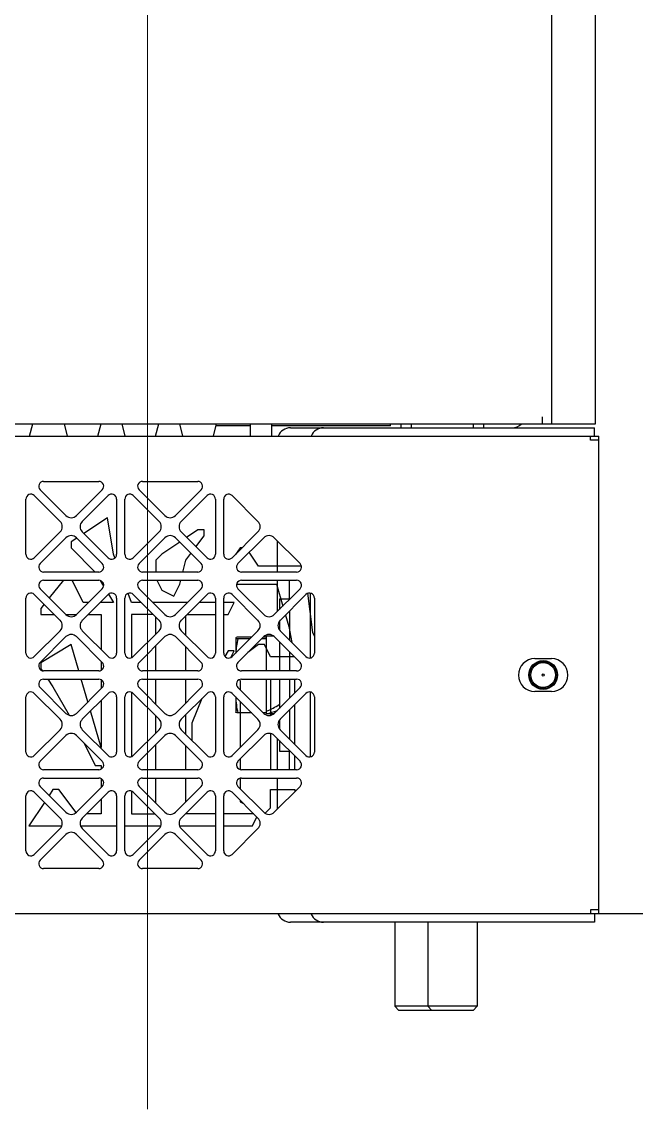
# Model space of a CAD drawing. Header units: millimetres. Extents: x 0 to 87554, y -20854 to 20404.
# Drawn here: x 50320 to 50469, y 15279.5 to 15543.5 of the extents above; entities that cross this region are included whole.
import ezdxf

# ---------------------------------------------------------------- set-up
doc = ezdxf.new("R2010")
doc.units = ezdxf.units.MM
doc.layers.get('0').update_dxf_attribs({"lineweight": 15})
for name, color, linetype in [('2401-00332-S-M12-30HM_0', 7, 'Continuous'), ('2403-00027_S-M6-0_0', 7, 'Continuous'), ('2403-00163_B-M4-1_0', 7, 'Continuous'), ('2404-00038-S-D12_0', 7, 'Continuous'), ('2404-00049-S-D12D37-P_0', 7, 'Continuous'), ('4209-01033_0', 7, 'Continuous'), ('4212-L0877_0', 7, 'Continuous'), ('4215-12269_9_0', 7, 'Continuous'), ('4215-12653_3_0', 7, 'Continuous'), ('4215-12657_0', 7, 'Continuous'), ('4215-12661_1_0', 7, 'Continuous'), ('4215-17085_1_0', 7, 'Continuous'), ('4215-17085_5_0', 7, 'Continuous'), ('4215-17086_1_0', 7, 'Continuous'), ('4215-17086_4_0', 7, 'Continuous'), ('CORNER_FITTING-2_041_0', 7, 'Continuous')]:
    doc.layers.add(name, color=color, linetype=linetype)
doc.layers.add('THICK', color=7, linetype='Continuous', lineweight=0)

# ---------------------------------------------------------------- blocks, each defined once
blk = doc.blocks.new('y5i76i7676')
at = {"color": 7, "linetype": 'Continuous'}
blk.add_line((951943.81, -65604.58, 19235.73), (951943.81, -65204.58, 19235.73), dxfattribs=at)
blk = doc.blocks.new('e4tggg')
at = {"layer": '2401-00332-S-M12-30HM_0', "color": 87, "linetype": 'Continuous'}
for p, q in [((1224.71, -1764.19), (1224.71, -1764.21)), ((1224.71, -1764.21), (1224.71, -1767.89)), ((1228.6, -1764), (1225.22, -1764)), ((1228.18, -1764.42), (1225.22, -1764.42)), ((1232.21, -1764.42), (1231.01, -1764.42)), ((1232.21, -1764), (1231.43, -1764)), ((1232.21, -1766.52), (1232.21, -1764.32)), ((1232.21, -1772.2), (1232.21, -1771.54)), ((1232.21, -1775.63), (1232.21, -1774.2)), ((1224.71, -1778.51), (1224.71, -1782.2)), ((1232.21, -1782.4), (1232.21, -1780.39)), ((1224.71, -1782.2), (1224.71, -1782.21)), ((1228.6, -1782.4), (1225.22, -1782.4)), ((1232.21, -1782.4), (1231.43, -1782.4)), ((1263.31, -1833.2), (1263.31, -1853.6)), ((1271.31, -1833.2), (1271.31, -1853.6)), ((1283.31, -1833.2), (1283.31, -1853.6)), ((1271.31, -1853.6), (1263.31, -1853.6)), ((1264.31, -1854.6), (1263.31, -1853.6)), ((1272.31, -1854.6), (1264.31, -1854.6)), ((1283.31, -1853.6), (1271.31, -1853.6)), ((1272.31, -1854.6), (1271.31, -1853.6)), ((1282.31, -1854.6), (1272.31, -1854.6)), ((1282.31, -1854.6), (1283.31, -1853.6))]:
    blk.add_line(p, q, dxfattribs=at)
for points, knots in [([(1225.22, -1764), (1225.1, -1764.02), (1224.94, -1764.06), (1224.77, -1764.13), (1224.72, -1764.17), (1224.71, -1764.19)], [0, 0, 0, 0, 0.666884, 0.87589, 1, 1, 1, 1]), ([(1224.71, -1764.21), (1224.71, -1764.21), (1224.72, -1764.23), (1224.73, -1764.24), (1224.73, -1764.25)], [0, 0, 0, 0, 0.449888, 1, 1, 1, 1]), ([(1224.73, -1764.25), (1224.78, -1764.29), (1224.95, -1764.35), (1225.11, -1764.39), (1225.22, -1764.42)], [0, 0, 0, 0, 0.367874, 1, 1, 1, 1]), ([(1225.22, -1782.4), (1225.1, -1782.38), (1224.94, -1782.34), (1224.77, -1782.27), (1224.72, -1782.23), (1224.71, -1782.21)], [0, 0, 0, 0, 0.666884, 0.87589, 1, 1, 1, 1])]:
    blk.add_open_spline(points, degree=3, knots=knots, dxfattribs=at)
for points in [[(1225.22, -1764.42), (1224.99, -1765.55), (1224.82, -1766.69), (1224.75, -1767.85)], [(1224.72, -1778.53), (1224.76, -1779.83), (1224.94, -1781.13), (1225.22, -1782.4)]]:
    blk.add_open_spline(points, degree=3, dxfattribs=at)
at = {"layer": '2403-00027_S-M6-0_0', "color": 87, "linetype": 'Continuous'}
for radius in [3.3, 3]:
    blk.add_circle((1299.31, -1773.2), radius, dxfattribs=at)
at = {"layer": '2403-00163_B-M4-1_0', "color": 87, "linetype": 'Continuous'}
for p, q in [((1228.21, -1712.2), (1228.21, -1715.2)), ((1233.41, -1712.2), (1233.41, -1715.2))]:
    blk.add_line(p, q, dxfattribs=at)
at = {"layer": '2404-00038-S-D12_0', "color": 87, "linetype": 'Continuous'}
for p, q in [((1233.92, -1763.75), (1232.21, -1763.75)), ((1232.21, -1764.32), (1232.21, -1763.75)), ((1232.21, -1771.54), (1232.21, -1766.52)), ((1232.21, -1780.39), (1232.21, -1775.63)), ((1232.21, -1782.65), (1232.21, -1782.4)), ((1233.92, -1782.65), (1232.21, -1782.65))]:
    blk.add_line(p, q, dxfattribs=at)
for centre, start_param, end_param in [((1233.11, -1773.2), -2.209288, -1.87893), ((1235.31, -1773.2), -2.448792, -2.165646)]:
    blk.add_ellipse(centre, major_axis=(8.09, 8.09), ratio=0.60456, start_param=start_param, end_param=end_param, dxfattribs=at)
at = {"layer": '2404-00049-S-D12D37-P_0', "color": 87, "linetype": 'Continuous'}
for p, q in [((1235.31, -1754.7), (1237.81, -1754.7)), ((1235.31, -1754.7), (1235.31, -1757.29)), ((1235.31, -1760.16), (1235.31, -1762.24)), ((1235.31, -1765.11), (1235.31, -1772.2)), ((1235.31, -1774.2), (1235.31, -1781.29)), ((1235.31, -1784.16), (1235.31, -1786.24)), ((1235.31, -1789.11), (1235.31, -1791.7)), ((1235.31, -1791.7), (1237.81, -1791.7))]:
    blk.add_line(p, q, dxfattribs=at)
at = {"layer": '4209-01033_0', "color": 87, "linetype": 'Continuous'}
for p, q in [((1174.71, -1715.2), (1175.46, -1712.2)), ((1183.92, -1715.2), (1183.17, -1712.2)), ((1191.3, -1715.2), (1192.05, -1712.2)), ((1197.92, -1715.2), (1197.17, -1712.2)), ((1205.3, -1715.2), (1206.05, -1712.2)), ((1211.92, -1715.2), (1211.17, -1712.2)), ((1219.3, -1715.2), (1220.05, -1712.2))]:
    blk.add_line(p, q, dxfattribs=at)
at = {"layer": '4212-L0877_0', "color": 87, "linetype": 'Continuous'}
blk.add_arc((1291.81, -1710.2), 3, 270, 318.1357, dxfattribs=at)
at = {"layer": '4215-12269_9_0', "color": 87, "linetype": 'Continuous'}
for p, q in [((1228.21, -1712.7), (1219.92, -1712.7)), ((1262.31, -1712.7), (1233.41, -1712.7)), ((1262.31, -1712.7), (1262.31, -1712.2))]:
    blk.add_line(p, q, dxfattribs=at)
at = {"layer": '4215-12653_3_0', "color": 87, "linetype": 'Continuous'}
for p, q in [((1312.01, -1712.2), (1312.01, -716.7)), ((1301.31, -1712.2), (1312.01, -1712.2))]:
    blk.add_line(p, q, dxfattribs=at)
at = {"layer": '4215-12657_0', "color": 87, "linetype": 'Continuous'}
for p, q in [((576.81, -1715.2), (1312.81, -1715.2)), ((1310.81, -1716.2), (1310.81, -1715.2)), ((1312.81, -1831.2), (1312.81, -1715.2)), ((1312.81, -1716.2), (1310.81, -1716.2)), ((1178.12, -1726.2), (1191.5, -1726.2)), ((1202.12, -1726.2), (1215.5, -1726.2)), ((1183.54, -1734.51), (1177.27, -1728.25)), ((1192.35, -1728.25), (1186.08, -1734.51)), ((1207.54, -1734.51), (1201.27, -1728.25)), ((1216.35, -1728.25), (1210.08, -1734.51)), ((1173.81, -1743.89), (1173.81, -1730.51)), ((1175.86, -1729.66), (1182.12, -1735.93)), ((1187.5, -1735.93), (1193.76, -1729.66)), ((1195.81, -1730.51), (1195.81, -1743.89)), ((1197.81, -1743.89), (1197.81, -1730.51)), ((1199.86, -1729.66), (1206.12, -1735.93)), ((1211.5, -1735.93), (1217.76, -1729.66)), ((1219.81, -1730.51), (1219.81, -1743.89)), ((1221.81, -1743.89), (1221.81, -1730.51)), ((1223.86, -1729.66), (1230.12, -1735.93)), ((1193.58, -1735.03), (1187.86, -1738.84)), ((1195.04, -1743.83), (1193.58, -1735.03)), ((1182.12, -1738.47), (1175.86, -1744.74)), ((1193.76, -1744.74), (1187.5, -1738.47)), ((1206.12, -1738.47), (1199.86, -1744.74)), ((1217.76, -1744.74), (1211.5, -1738.47)), ((1215.57, -1737.96), (1212.82, -1739.8)), ((1215.07, -1742.05), (1217.04, -1739.43)), ((1217.04, -1737.96), (1215.57, -1737.96)), ((1217.04, -1739.43), (1217.04, -1737.96)), ((1230.12, -1738.47), (1223.86, -1744.74)), ((1177.27, -1746.15), (1183.54, -1739.89)), ((1186.15, -1739.98), (1184.78, -1740.9)), ((1184.78, -1740.9), (1184.78, -1742.36)), ((1186.08, -1739.89), (1192.35, -1746.15)), ((1201.27, -1746.15), (1207.54, -1739.89)), ((1211.13, -1740.93), (1206.77, -1743.83)), ((1210.08, -1739.89), (1216.35, -1746.15)), ((1225.27, -1746.15), (1231.54, -1739.89)), ((1234.08, -1739.89), (1240.35, -1746.15)), ((1184.78, -1742.36), (1190.61, -1748.2)), ((1195.4, -1744.79), (1195.04, -1743.83)), ((1206.77, -1743.83), (1205.31, -1745.3)), ((1212.64, -1745.3), (1213.86, -1743.67)), ((1225.84, -1742.36), (1224.65, -1743.95)), ((1226.23, -1742.36), (1225.84, -1742.36)), ((1230.24, -1746.76), (1228.01, -1743.42)), ((1205.31, -1745.3), (1205.31, -1748.2)), ((1211.91, -1748.2), (1212.64, -1745.3)), ((1240.67, -1746.76), (1230.24, -1746.76)), ((1191.5, -1748.2), (1178.12, -1748.2)), ((1215.5, -1748.2), (1202.12, -1748.2)), ((1239.5, -1748.2), (1226.12, -1748.2)), ((1183.54, -1758.51), (1177.27, -1752.25)), ((1178.12, -1750.2), (1191.5, -1750.2)), ((1182.91, -1750.2), (1179.49, -1754.47)), ((1187.71, -1755.56), (1185.03, -1750.2)), ((1192.35, -1752.25), (1186.08, -1758.51)), ((1191.86, -1750.26), (1192.68, -1751.62)), ((1207.54, -1758.51), (1201.27, -1752.25)), ((1202.12, -1750.2), (1215.5, -1750.2)), ((1205.56, -1750.2), (1206.77, -1752.63)), ((1206.77, -1752.63), (1209.71, -1754.09)), ((1209.71, -1754.09), (1211.17, -1751.16)), ((1216.35, -1752.25), (1210.08, -1758.51)), ((1211.17, -1751.16), (1211.41, -1750.2)), ((1224.95, -1751.16), (1234.64, -1751.16)), ((1231.54, -1758.51), (1225.27, -1752.25)), ((1226.12, -1750.2), (1239.5, -1750.2)), ((1240.35, -1752.25), (1234.08, -1758.51)), ((1234.64, -1751.16), (1236.15, -1756.45)), ((1173.81, -1767.89), (1173.81, -1754.51)), ((1175.86, -1753.66), (1182.12, -1759.93)), ((1187.5, -1759.93), (1193.76, -1753.66)), ((1193.86, -1753.59), (1195.04, -1755.56)), ((1195.81, -1754.51), (1195.81, -1767.89)), ((1197.81, -1767.89), (1197.81, -1754.51)), ((1199.44, -1755.56), (1198.62, -1753.38)), ((1199.86, -1753.66), (1206.12, -1759.93)), ((1211.5, -1759.93), (1217.76, -1753.66)), ((1219.81, -1754.51), (1219.81, -1767.89)), ((1221.81, -1767.89), (1221.81, -1754.51)), ((1223.86, -1753.66), (1230.12, -1759.93)), ((1235.5, -1759.93), (1241.76, -1753.66)), ((1243.44, -1762.89), (1242.25, -1753.37)), ((1243.81, -1754.51), (1243.81, -1767.89)), ((1178.24, -1756.04), (1177.44, -1757.03)), ((1177.44, -1757.03), (1177.44, -1758.49)), ((1189.04, -1755.56), (1187.71, -1755.56)), ((1195.04, -1755.56), (1191.86, -1755.56)), ((1201.76, -1755.56), (1199.44, -1755.56)), ((1213.04, -1755.56), (1204.59, -1755.56)), ((1219.81, -1755.56), (1215.86, -1755.56)), ((1224.37, -1755.56), (1221.81, -1755.56)), ((1222.91, -1758.49), (1224.37, -1755.56)), ((1177.44, -1758.49), (1180.69, -1758.49)), ((1183.54, -1758.49), (1186.08, -1758.49)), ((1188.93, -1758.49), (1192.11, -1758.49)), ((1192.11, -1758.49), (1192.11, -1767.08)), ((1204.69, -1758.49), (1199.44, -1758.49)), ((1199.44, -1758.49), (1199.44, -1769.01)), ((1205.31, -1763.29), (1205.31, -1759.11)), ((1212.64, -1763.61), (1212.64, -1758.79)), ((1212.93, -1758.49), (1219.81, -1758.49)), ((1221.81, -1758.49), (1222.91, -1758.49)), ((1236.78, -1758.65), (1237.57, -1761.43)), ((1182.12, -1762.47), (1175.86, -1768.74)), ((1193.76, -1768.74), (1187.5, -1762.47)), ((1206.12, -1762.47), (1199.86, -1768.74)), ((1217.76, -1768.74), (1211.5, -1762.47)), ((1230.12, -1762.47), (1223.86, -1768.74)), ((1241.76, -1768.74), (1235.5, -1762.47)), ((1237.57, -1761.43), (1238.35, -1765.32)), ((1243.81, -1763.77), (1243.44, -1762.89)), ((1177.27, -1770.15), (1183.54, -1763.89)), ((1184.78, -1765.83), (1177.44, -1770.23)), ((1186.65, -1772.2), (1184.78, -1765.83)), ((1186.08, -1763.89), (1192.35, -1770.15)), ((1201.27, -1770.15), (1207.54, -1763.89)), ((1210.08, -1763.89), (1216.35, -1770.15)), ((1225.27, -1770.15), (1231.54, -1763.89)), ((1230.24, -1765.83), (1227.68, -1767.74)), ((1231.7, -1765.83), (1230.24, -1765.83)), ((1233.17, -1768.76), (1231.7, -1765.83)), ((1234.08, -1763.89), (1240.35, -1770.15)), ((1205.31, -1772.2), (1205.31, -1766.12)), ((1212.64, -1772.2), (1212.64, -1766.44)), ((1222.91, -1767.29), (1222.11, -1768.68)), ((1224.37, -1767.29), (1222.91, -1767.29)), ((1223.54, -1768.96), (1224.37, -1767.29)), ((1177.44, -1770.23), (1177.44, -1771.69)), ((1192.11, -1769.91), (1192.11, -1772.03)), ((1238.96, -1768.76), (1233.17, -1768.76)), ((1297.31, -1769.2), (1301.31, -1769.2)), ((1177.44, -1771.69), (1177.73, -1772.13)), ((1191.5, -1772.2), (1178.12, -1772.2)), ((1215.5, -1772.2), (1202.12, -1772.2)), ((1239.5, -1772.2), (1226.12, -1772.2)), ((1183.54, -1782.51), (1177.27, -1776.25)), ((1178.12, -1774.2), (1191.5, -1774.2)), ((1179.12, -1774.2), (1180.38, -1776.09)), ((1180.38, -1776.09), (1184.3, -1782.96)), ((1192.35, -1776.25), (1186.08, -1782.51)), ((1188.87, -1779.73), (1187.24, -1774.2)), ((1192.11, -1774.37), (1192.11, -1776.49)), ((1207.54, -1782.51), (1201.27, -1776.25)), ((1202.12, -1774.2), (1215.5, -1774.2)), ((1205.31, -1780.28), (1205.31, -1774.2)), ((1216.35, -1776.25), (1210.08, -1782.51)), ((1212.64, -1779.96), (1212.64, -1774.2)), ((1231.54, -1782.51), (1225.27, -1776.25)), ((1225.67, -1774.29), (1225.84, -1774.63)), ((1225.84, -1774.63), (1225.84, -1776.81)), ((1226.12, -1774.2), (1239.5, -1774.2)), ((1233.17, -1774.2), (1233.17, -1783)), ((1240.35, -1776.25), (1234.08, -1782.51)), ((1239.04, -1777.56), (1239.04, -1774.2)), ((1173.81, -1791.89), (1173.81, -1778.51)), ((1175.86, -1777.66), (1182.12, -1783.93)), ((1187.5, -1783.93), (1193.76, -1777.66)), ((1195.81, -1778.51), (1195.81, -1791.89)), ((1197.81, -1791.89), (1197.81, -1778.51)), ((1199.44, -1777.39), (1199.44, -1793.01)), ((1199.86, -1777.66), (1206.12, -1783.93)), ((1211.5, -1783.93), (1217.76, -1777.66)), ((1216.49, -1778.94), (1214.11, -1784.89)), ((1219.81, -1778.51), (1219.81, -1791.89)), ((1221.81, -1791.89), (1221.81, -1778.51)), ((1223.86, -1777.66), (1230.12, -1783.93)), ((1235.5, -1783.93), (1241.76, -1777.66)), ((1243.81, -1778.51), (1243.81, -1791.89)), ((1301.31, -1777.2), (1297.31, -1777.2)), ((1192.11, -1779.32), (1192.11, -1790.76)), ((1225.84, -1779.64), (1225.84, -1790.76)), ((1239.04, -1790.01), (1239.04, -1780.39)), ((1192.11, -1790.76), (1189.51, -1781.92)), ((1205.31, -1787.29), (1205.31, -1783.11)), ((1212.64, -1787.61), (1212.64, -1782.79)), ((1182.12, -1786.47), (1175.86, -1792.74)), ((1193.76, -1792.74), (1187.5, -1786.47)), ((1206.12, -1786.47), (1199.86, -1792.74)), ((1217.76, -1792.74), (1211.5, -1786.47)), ((1214.11, -1784.89), (1214.11, -1789.08)), ((1230.12, -1786.47), (1223.86, -1792.74)), ((1241.76, -1792.74), (1235.5, -1786.47)), ((1177.27, -1794.15), (1183.54, -1787.89)), ((1186.08, -1787.89), (1192.35, -1794.15)), ((1201.27, -1794.15), (1207.54, -1787.89)), ((1210.08, -1787.89), (1216.35, -1794.15)), ((1225.27, -1794.15), (1231.54, -1787.89)), ((1233.17, -1787.4), (1233.17, -1796.2)), ((1234.08, -1787.89), (1240.35, -1794.15)), ((1187.93, -1789.73), (1190.64, -1795.16)), ((1205.31, -1796.2), (1205.31, -1790.12)), ((1212.64, -1796.2), (1212.64, -1790.44)), ((1225.84, -1793.59), (1225.84, -1796.16)), ((1239.04, -1796.2), (1239.04, -1792.84)), ((1191.5, -1796.2), (1178.12, -1796.2)), ((1190.64, -1795.16), (1192.11, -1795.16)), ((1192.11, -1795.16), (1192.11, -1796.03)), ((1215.5, -1796.2), (1202.12, -1796.2)), ((1239.5, -1796.2), (1226.12, -1796.2)), ((1178.12, -1798.2), (1191.5, -1798.2)), ((1192.11, -1798.37), (1192.11, -1800.49)), ((1202.12, -1798.2), (1215.5, -1798.2)), ((1205.31, -1804.28), (1205.31, -1798.2)), ((1212.64, -1803.96), (1212.64, -1798.2)), ((1225.84, -1798.24), (1225.84, -1800.81)), ((1226.12, -1798.2), (1239.5, -1798.2)), ((1173.81, -1815.89), (1173.81, -1802.51)), ((1175.86, -1801.66), (1182.12, -1807.93)), ((1183.54, -1806.51), (1177.27, -1800.25)), ((1180.38, -1801.02), (1179.45, -1802.42)), ((1181.84, -1801.02), (1180.38, -1801.02)), ((1186.01, -1806.57), (1181.84, -1801.02)), ((1192.35, -1800.25), (1186.08, -1806.51)), ((1187.5, -1807.93), (1193.76, -1801.66)), ((1195.81, -1802.51), (1195.81, -1815.89)), ((1197.81, -1815.89), (1197.81, -1802.51)), ((1199.44, -1801.39), (1199.44, -1806.89)), ((1199.86, -1801.66), (1206.12, -1807.93)), ((1207.54, -1806.51), (1201.27, -1800.25)), ((1216.35, -1800.25), (1210.08, -1806.51)), ((1211.5, -1807.93), (1217.76, -1801.66)), ((1219.81, -1802.51), (1219.81, -1815.89)), ((1221.81, -1815.89), (1221.81, -1802.51)), ((1223.86, -1801.66), (1230.12, -1807.93)), ((1231.54, -1806.51), (1225.27, -1800.25)), ((1233.17, -1801.02), (1239.04, -1801.02)), ((1233.17, -1805.42), (1233.17, -1801.02)), ((1240.35, -1800.25), (1234.08, -1806.51)), ((1239.04, -1801.02), (1239.04, -1801.56)), ((1178.31, -1804.12), (1174.51, -1809.82)), ((1192.11, -1803.32), (1192.11, -1806.89)), ((1225.84, -1803.64), (1225.84, -1803.96)), ((1225.84, -1803.96), (1226.47, -1804.27)), ((1231.84, -1806.75), (1233.17, -1805.42)), ((1192.11, -1806.89), (1188.54, -1806.89)), ((1199.44, -1806.89), (1205.09, -1806.89)), ((1212.64, -1806.89), (1212.64, -1806.79)), ((1219.81, -1806.89), (1212.64, -1806.89)), ((1229.09, -1806.89), (1221.81, -1806.89)), ((1228.77, -1809.82), (1229.85, -1807.66)), ((1174.51, -1809.82), (1182.53, -1809.82)), ((1182.12, -1810.47), (1175.86, -1816.74)), ((1187.09, -1809.82), (1195.81, -1809.82)), ((1193.76, -1816.74), (1187.5, -1810.47)), ((1197.81, -1809.82), (1206.53, -1809.82)), ((1206.12, -1810.47), (1199.86, -1816.74)), ((1211.09, -1809.82), (1219.81, -1809.82)), ((1217.76, -1816.74), (1211.5, -1810.47)), ((1221.81, -1809.82), (1228.77, -1809.82)), ((1230.12, -1810.47), (1223.86, -1816.74)), ((1177.27, -1818.15), (1183.54, -1811.89)), ((1186.08, -1811.89), (1192.35, -1818.15)), ((1201.27, -1818.15), (1207.54, -1811.89)), ((1210.08, -1811.89), (1216.35, -1818.15)), ((1191.5, -1820.2), (1178.12, -1820.2)), ((1215.5, -1820.2), (1202.12, -1820.2)), ((1312.81, -1831.2), (576.81, -1831.2)), ((1312.81, -1830.2), (1310.81, -1830.2)), ((1310.81, -1830.2), (1310.81, -1831.2))]:
    blk.add_line(p, q, dxfattribs=at)
blk.add_circle((1299.31, -1773.2), 0.25, dxfattribs=at)
for centre, radius, start, end in [((1178.12, -1727.4), 1.2, 90, 225), ((1191.5, -1727.4), 1.2, 315, 90), ((1202.12, -1727.4), 1.2, 90, 225), ((1215.5, -1727.4), 1.2, 315, 90), ((1175.01, -1730.51), 1.2, 45, 180), ((1194.61, -1730.51), 1.2, 0, 135), ((1199.01, -1730.51), 1.2, 45, 180), ((1218.61, -1730.51), 1.2, 0, 135), ((1223.01, -1730.51), 1.2, 45, 180), ((1180.85, -1737.2), 1.8, 315, 45), ((1184.81, -1733.24), 1.8, 225, 315), ((1188.77, -1737.2), 1.8, 135, 225), ((1204.85, -1737.2), 1.8, 315, 45), ((1208.81, -1733.24), 1.8, 225, 315), ((1212.77, -1737.2), 1.8, 135, 225), ((1228.85, -1737.2), 1.8, 315, 45), ((1184.81, -1741.16), 1.8, 45, 135), ((1208.81, -1741.16), 1.8, 45, 135), ((1232.81, -1741.16), 1.8, 45, 135), ((1175.01, -1743.89), 1.2, 180, 315), ((1194.61, -1743.89), 1.2, 225, 0), ((1199.01, -1743.89), 1.2, 180, 315), ((1218.61, -1743.89), 1.2, 225, 0), ((1223.01, -1743.89), 1.2, 180, 315), ((1178.12, -1747), 1.2, 135, 270), ((1191.5, -1747), 1.2, 270, 45), ((1202.12, -1747), 1.2, 135, 270), ((1215.5, -1747), 1.2, 270, 45), ((1226.12, -1747), 1.2, 135, 270), ((1239.5, -1747), 1.2, 270, 45), ((1178.12, -1751.4), 1.2, 90, 225), ((1191.5, -1751.4), 1.2, 315, 90), ((1202.12, -1751.4), 1.2, 90, 225), ((1215.5, -1751.4), 1.2, 315, 90), ((1226.12, -1751.4), 1.2, 90, 225), ((1239.5, -1751.4), 1.2, 315, 90), ((1175.01, -1754.51), 1.2, 45, 180), ((1194.61, -1754.51), 1.2, 0, 135), ((1199.01, -1754.51), 1.2, 45, 180), ((1218.61, -1754.51), 1.2, 0, 135), ((1223.01, -1754.51), 1.2, 45, 180), ((1242.61, -1754.51), 1.2, 0, 135), ((1180.85, -1761.2), 1.8, 315, 45), ((1184.81, -1757.24), 1.8, 225, 315), ((1188.77, -1761.2), 1.8, 135, 225), ((1204.85, -1761.2), 1.8, 315, 45), ((1208.81, -1757.24), 1.8, 225, 315), ((1212.77, -1761.2), 1.8, 135, 225), ((1228.85, -1761.2), 1.8, 315, 45), ((1232.81, -1757.24), 1.8, 225, 315), ((1236.77, -1761.2), 1.8, 135, 225), ((1184.81, -1765.16), 1.8, 45, 135), ((1208.81, -1765.16), 1.8, 45, 135), ((1232.81, -1765.16), 1.8, 45, 135), ((1175.01, -1767.89), 1.2, 180, 315), ((1194.61, -1767.89), 1.2, 225, 0), ((1199.01, -1767.89), 1.2, 180, 315), ((1218.61, -1767.89), 1.2, 225, 0), ((1223.01, -1767.89), 1.2, 180, 315), ((1242.61, -1767.89), 1.2, 225, 0), ((1178.12, -1771), 1.2, 135, 270), ((1191.5, -1771), 1.2, 270, 45), ((1202.12, -1771), 1.2, 135, 270), ((1215.5, -1771), 1.2, 270, 45), ((1226.12, -1771), 1.2, 135, 270), ((1239.5, -1771), 1.2, 270, 45), ((1297.31, -1773.2), 4, 90, 270), ((1301.31, -1773.2), 4, 270, 90), ((1178.12, -1775.4), 1.2, 90, 225), ((1191.5, -1775.4), 1.2, 315, 90), ((1202.12, -1775.4), 1.2, 90, 225), ((1215.5, -1775.4), 1.2, 315, 90), ((1226.12, -1775.4), 1.2, 90, 225), ((1239.5, -1775.4), 1.2, 315, 90), ((1175.01, -1778.51), 1.2, 45, 180), ((1194.61, -1778.51), 1.2, 0, 135), ((1199.01, -1778.51), 1.2, 45, 180), ((1218.61, -1778.51), 1.2, 0, 135), ((1223.01, -1778.51), 1.2, 45, 180), ((1242.61, -1778.51), 1.2, 0, 135), ((1180.85, -1785.2), 1.8, 315, 45), ((1184.81, -1781.24), 1.8, 225, 315), ((1188.77, -1785.2), 1.8, 135, 225), ((1204.85, -1785.2), 1.8, 315, 45), ((1208.81, -1781.24), 1.8, 225, 315), ((1212.77, -1785.2), 1.8, 135, 225), ((1228.85, -1785.2), 1.8, 315, 45), ((1232.81, -1781.24), 1.8, 225, 315), ((1236.77, -1785.2), 1.8, 135, 225), ((1184.81, -1789.16), 1.8, 45, 135), ((1208.81, -1789.16), 1.8, 45, 135), ((1232.81, -1789.16), 1.8, 45, 135), ((1175.01, -1791.89), 1.2, 180, 315), ((1194.61, -1791.89), 1.2, 225, 0), ((1199.01, -1791.89), 1.2, 180, 315), ((1218.61, -1791.89), 1.2, 225, 0), ((1223.01, -1791.89), 1.2, 180, 315), ((1242.61, -1791.89), 1.2, 225, 0), ((1178.12, -1795), 1.2, 135, 270), ((1191.5, -1795), 1.2, 270, 45), ((1202.12, -1795), 1.2, 135, 270), ((1215.5, -1795), 1.2, 270, 45), ((1226.12, -1795), 1.2, 135, 270), ((1239.5, -1795), 1.2, 270, 45), ((1178.12, -1799.4), 1.2, 90, 225), ((1191.5, -1799.4), 1.2, 315, 90), ((1202.12, -1799.4), 1.2, 90, 225), ((1215.5, -1799.4), 1.2, 315, 90), ((1226.12, -1799.4), 1.2, 90, 225), ((1239.5, -1799.4), 1.2, 315, 90), ((1175.01, -1802.51), 1.2, 45, 180), ((1194.61, -1802.51), 1.2, 0, 135), ((1199.01, -1802.51), 1.2, 45, 180), ((1218.61, -1802.51), 1.2, 0, 135), ((1223.01, -1802.51), 1.2, 45, 180), ((1180.85, -1809.2), 1.8, 315, 45), ((1184.81, -1805.24), 1.8, 225, 315), ((1188.77, -1809.2), 1.8, 135, 225), ((1204.85, -1809.2), 1.8, 315, 45), ((1208.81, -1805.24), 1.8, 225, 315), ((1212.77, -1809.2), 1.8, 135, 225), ((1228.85, -1809.2), 1.8, 315, 45), ((1232.81, -1805.24), 1.8, 225, 315), ((1184.81, -1813.16), 1.8, 45, 135), ((1208.81, -1813.16), 1.8, 45, 135), ((1175.01, -1815.89), 1.2, 180, 315), ((1194.61, -1815.89), 1.2, 225, 0), ((1199.01, -1815.89), 1.2, 180, 315), ((1218.61, -1815.89), 1.2, 225, 0), ((1223.01, -1815.89), 1.2, 180, 315), ((1178.12, -1819), 1.2, 135, 270), ((1191.5, -1819), 1.2, 270, 45), ((1202.12, -1819), 1.2, 135, 270), ((1215.5, -1819), 1.2, 270, 45)]:
    blk.add_arc(centre, radius, start, end, dxfattribs=at)
at = {"layer": '4215-12661_1_0', "color": 87, "linetype": 'Continuous'}
for p, q in [((1301.31, 300.8), (1301.31, -1712.2)), ((587.31, -1712.2), (1301.31, -1712.2)), ((1299.11, -1710.5), (1299.11, -1712.2))]:
    blk.add_line(p, q, dxfattribs=at)
at = {"layer": '4215-17085_1_0', "color": 87, "linetype": 'Continuous'}
for p, q in [((1246.01, -1713.2), (1311.81, -1713.2)), ((1311.81, -1715.2), (1311.81, -1713.2)), ((1242.81, -1753.33), (1242.81, -1769.07)), ((1242.81, -1777.33), (1242.81, -1793.07)), ((1311.81, -1831.2), (1311.81, -1833.2)), ((1311.81, -1833.2), (1246.01, -1833.2))]:
    blk.add_line(p, q, dxfattribs=at)
for centre, start, end in [((1246.01, -1716.4), 90, 157.858), ((1246.01, -1830), 202.142, 270)]:
    blk.add_arc(centre, 3.2, start, end, dxfattribs=at)
at = {"layer": '4215-17085_5_0', "color": 87, "linetype": 'Continuous'}
for p, q in [((1237.81, -1754.79), (1237.81, -1750.2)), ((1237.81, -1757.61), (1237.81, -1764.79)), ((1237.81, -1767.61), (1237.81, -1772.2)), ((1237.81, -1774.2), (1237.81, -1778.79)), ((1237.81, -1781.61), (1237.81, -1788.79)), ((1237.81, -1796.2), (1237.81, -1791.61))]:
    blk.add_line(p, q, dxfattribs=at)
at = {"layer": '4215-17086_1_0', "color": 87, "linetype": 'Continuous'}
for p, q in [((1238.01, -1713.2), (1246.01, -1713.2)), ((1234.81, -1740.61), (1234.81, -1748.2)), ((1234.81, -1750.2), (1234.81, -1757.79)), ((1234.81, -1788.61), (1234.81, -1796.2)), ((1234.81, -1798.2), (1234.81, -1805.79)), ((1246.01, -1833.2), (1238.01, -1833.2))]:
    blk.add_line(p, q, dxfattribs=at)
for centre, start, end in [((1238.01, -1716.4), 90, 157.858), ((1238.01, -1830), 202.142, 270)]:
    blk.add_arc(centre, 3.2, start, end, dxfattribs=at)
at = {"layer": '4215-17086_4_0', "color": 87, "linetype": 'Continuous'}
blk.add_circle((1299.31, -1773.2), 3.5, dxfattribs=at)
at = {"layer": 'CORNER_FITTING-2_041_0', "color": 87, "linetype": 'Continuous'}
for p, q in [((1264.81, -1712.2), (1264.81, -1713.2)), ((1267.31, -1712.2), (1267.31, -1713.2)), ((1282.31, -1712.2), (1282.31, -1713.2)), ((1284.81, -1712.2), (1284.81, -1713.2))]:
    blk.add_line(p, q, dxfattribs=at)
at = {"layer": 'THICK', "color": 87, "lineweight": -3}
blk.add_line((1633.31, -1831.2), (-498.69, -1831.2), dxfattribs=at)

msp = doc.modelspace()

# ---------------------------------------------------------------- block references
at = {"lineweight": -3}
msp.add_blockref('e4tggg', (49147.147, 17158.127, 19235.731), dxfattribs=at)
at = {"layer": 'THICK', "lineweight": -3}
msp.add_blockref('y5i76i7676', (-901593.344, 80884.109), dxfattribs=at)

doc.saveas('drawing.dxf')
